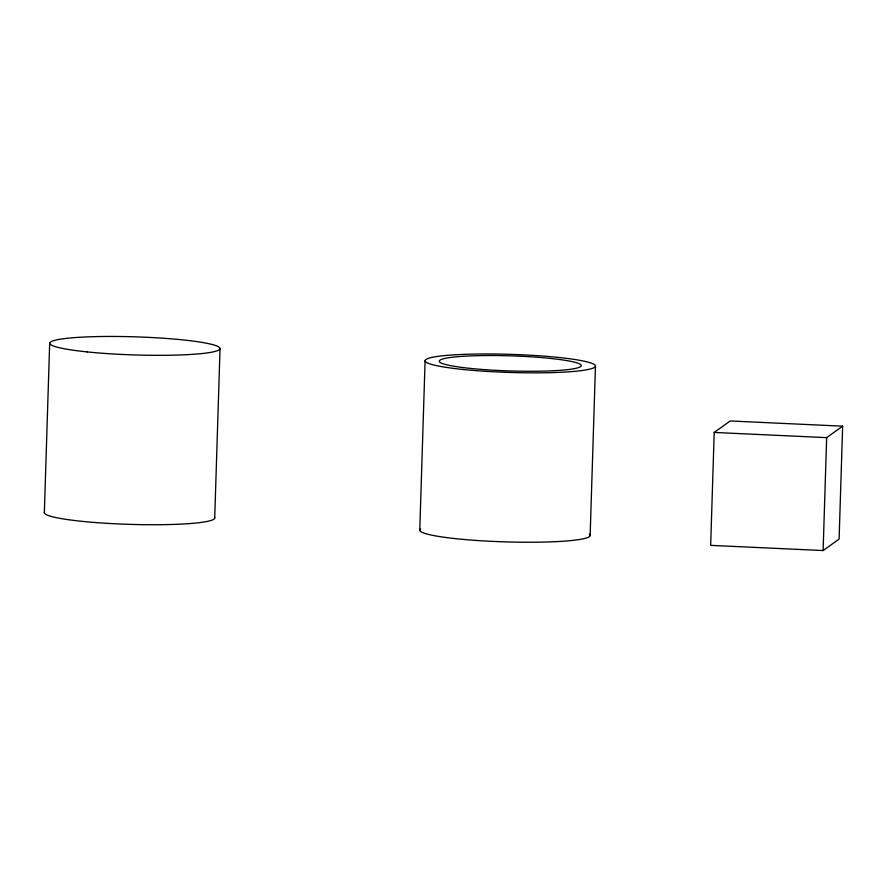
<?xml version="1.0" encoding="UTF-8"?>
<svg xmlns="http://www.w3.org/2000/svg" width="887" height="887" viewBox="0 0 887 887"><rect width="100%" height="100%" fill="white"/><g stroke="black" fill="none" stroke-linecap="round" stroke-linejoin="round"><path stroke-width="1.33" d="M44.35 512.664L49.672 343.258M214.721 517.93L220.043 348.524M419.773 530.171L425.095 360.765M590.143 535.438L595.465 366.032M714.212 432.435L710.664 545.361L823.114 550.55L839.102 539.085L842.65 426.17L730.201 420.97L714.212 432.435L826.662 437.635L842.65 426.17M823.114 550.55L826.662 437.635M214.488 517.276A85.23 9.058 1.8 0 1 129.668 524.361A85.23 9.058 1.8 0 1 44.561 512.021M589.256 534.118A85.23 9.058 1.8 0 1 505.091 541.868A85.23 9.058 1.8 0 1 420.615 528.907M87.225 351.917A85.23 9.058 1.8 0 0 219.832 349.156A85.23 9.058 1.8 0 0 97.515 336.583A85.23 9.058 1.8 0 0 87.225 351.917M462.648 369.435A85.23 9.058 1.8 0 0 595.255 366.675A85.23 9.058 1.8 0 0 472.937 354.101A85.23 9.058 1.8 0 0 462.648 369.435M470.587 368.427A71.027 7.551 1.8 0 0 581.096 366.131A71.027 7.551 1.8 0 0 479.157 355.643A71.027 7.551 1.8 0 0 470.587 368.427"/></g></svg>
